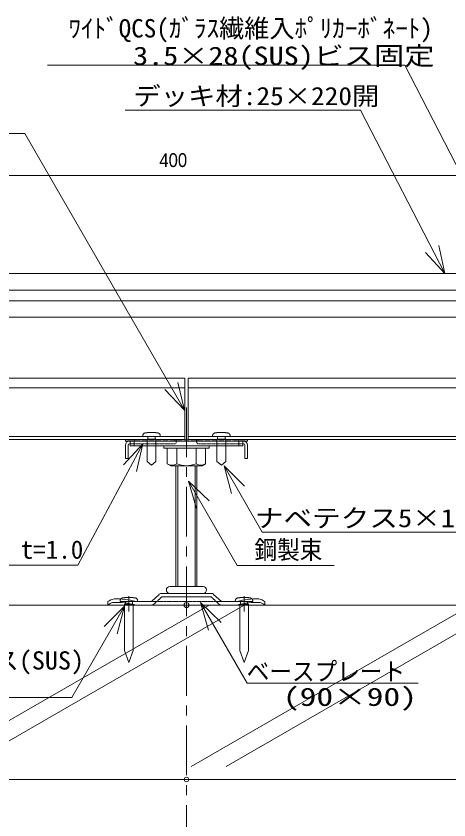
# Model space of a CAD drawing. Units: millimetres, scale not verified. Extents: x -12715 to 12220, y -3398 to 4210.
# Drawn here: x 1637.2 to 1885.1, y 2547.3 to 3008.1 of the extents above; entities that cross this region are included whole.
import ezdxf
from ezdxf.enums import TextEntityAlignment as Align

# ---------------------------------------------------------------- set-up
doc = ezdxf.new("R2010")
doc.units = ezdxf.units.MM
doc.header["$LTSCALE"] = 5.7
doc.header["$PDMODE"] = 32
doc.header["$PDSIZE"] = 2.85
for name, pattern in [('CHAIN1', [8, 5, -1, 1, -1]), ('DASHED1', [1.8, 1.2, -0.6]), ('LONG_DASHED1', [7, 6, -1])]:
    doc.linetypes.add(name, pattern=pattern)
for name, color, linetype, lineweight in [('0-1_デッキ', 7, 'Continuous', 9), ('0-2_文字', 4, 'Continuous', 9), ('0-3_寸法', 7, 'Continuous', 9), ('0-4_一般', 4, 'Continuous', 9), ('0-6_ビス', 2, 'Continuous', 9), ('0-9_大引', 4, 'Continuous', 9), ('0-B_束', 4, 'Continuous', 9)]:
    doc.layers.add(name, color=color, linetype=linetype, lineweight=lineweight)
doc.styles.add('Osaka', font='')
doc.styles.add('ＭＳ ゴシック', font='')
doc.styles.get('Osaka').set_extended_font_data('Osaka')
doc.styles.get('ＭＳ ゴシック').set_extended_font_data('MS Gothic')

# ---------------------------------------------------------------- blocks, each defined once
blk = doc.blocks.new('グループ-53-1')
at = {"layer": '0-3_寸法', "color": 4}
blk.add_line((74646.5, -13981.4), (46086.5, -13981.4), dxfattribs=at)
blk = doc.blocks.new('グループ-177-1')
at = {"layer": '0-4_一般'}
for p, q in [((-80, 596), (-80, 652)), ((80, 652), (80, 596))]:
    blk.add_line(p, q, dxfattribs=at)
for points in [[(-34.1, 747.3), (-43.5, 746.8), (-52.9, 746.2), (-62.4, 745.5), (-71.8, 744.7), (-81.2, 743.8), (-90.6, 742.7), (-100, 741.6), (-102.1, 741.3), (-104.2, 741.1), (-106.2, 740.8), (-108.3, 740.5), (-110.4, 740.3), (-112.5, 740), (-114.5, 739.7), (-116.6, 739.5), (-118.7, 739.2), (-120.8, 738.9), (-122.8, 738.7), (-124.9, 738.4), (-127, 738.1), (-129.1, 737.9), (-131.1, 737.6), (-133.2, 737.3), (-135.3, 737.1), (-137.4, 736.8), (-139.5, 736.5), (-141.5, 736.3), (-143.6, 736), (-147.1, 735.5), (-151.1, 734.7), (-155.1, 733.5), (-159.1, 732.1), (-163.1, 730.4), (-167, 728.4), (-170.8, 726.2), (-174.5, 723.6), (-178, 720.8), (-181.3, 717.7), (-184.4, 714.3)], [(158.1, 732.5), (154.1, 733.8), (150.1, 734.9), (146.1, 735.7), (143.1, 736.1), (141, 736.4), (138.9, 736.6), (136.9, 736.9), (134.8, 737.1), (132.7, 737.4), (130.6, 737.7), (128.6, 737.9), (126.5, 738.2), (124.4, 738.5), (122.3, 738.7), (120.2, 739), (118.2, 739.3), (116.1, 739.5), (114, 739.8), (111.9, 740.1), (109.9, 740.3), (107.8, 740.6), (105.7, 740.9), (103.6, 741.1), (101.6, 741.4), (97.6, 741.9), (88.2, 743), (78.8, 744), (69.4, 744.9), (60, 745.7), (50.6, 746.4), (41.2, 746.9), (31.8, 747.4), (22.4, 747.7), (12.9, 747.9), (3.5, 748), (-5.9, 748), (-15.3, 747.9), (-24.7, 747.6), (-34.1, 747.3)], [(-184.4, 714.3), (-187.3, 710.8), (-189.8, 707.1), (-192.1, 703.2), (-194.2, 699.2), (-195.9, 695.1), (-197.3, 691), (-198.4, 686.8), (-199.2, 682.7), (-199.7, 678.5), (-200, 674.5), (-200, 672), (-200, 671), (-200, 670.1), (-200, 669.1), (-200, 668.1), (-200, 667.2), (-200, 666.2), (-200, 665.2), (-200, 664.3), (-200, 663.3), (-200, 662.4), (-200, 661.4), (-200, 660.4), (-200, 659.5), (-200, 658.5), (-200, 657.5), (-200, 656.6), (-200, 655.6), (-200, 654.6), (-200, 653.7), (-200, 652.7), (-195.3, 652), (-176.5, 652), (-157.6, 652), (-138.8, 652), (-120, 652), (-101.2, 652), (-82.4, 652), (-63.5, 652)], [(-63.5, 652), (-44.7, 652), (-25.9, 652), (-7.1, 652), (11.8, 652), (30.6, 652), (49.4, 652), (68.2, 652), (87.1, 652), (105.9, 652), (124.7, 652), (143.5, 652), (162.4, 652), (181.2, 652), (200, 652), (200, 652)], [(200, 652), (200, 653), (200, 653.9), (200, 654.9), (200, 655.9), (200, 656.8), (200, 657.8), (200, 658.7), (200, 659.7), (200, 660.7), (200, 661.6), (200, 662.6), (200, 663.6), (200, 664.5), (200, 665.5), (200, 666.4), (200, 667.4), (200, 668.4), (200, 669.3), (200, 670.3), (200, 671.3), (200, 672.2), (199.9, 675.5), (199.6, 679.6), (199, 683.7), (198.1, 687.9), (196.9, 692), (195.5, 696.1), (193.7, 700.2), (191.6, 704.2), (189.2, 708), (186.6, 711.7), (183.7, 715.2), (180.5, 718.5), (177.2, 721.5), (173.6, 724.3), (169.9, 726.8), (166.1, 729), (162.1, 730.9), (158.1, 732.5)]]:
    blk.add_lwpolyline(points, dxfattribs=at)
blk.add_lwpolyline([(100, 596), (100, -472), (0, -748), (-100, -472), (-100, 596)], close=True, dxfattribs=at)
blk = doc.blocks.new('シンボル-22')
at = {"layer": '0-4_一般'}
blk.add_blockref('グループ-177-1', (0, 0), dxfattribs=at)
blk = doc.blocks.new('グループ-284-1')
at = {"layer": '0-4_一般', "color": 1}
blk.add_point((58686.5, -9981.5), dxfattribs=at)
at = {"layer": '0-6_ビス'}
for p in [(57366.5, -10553.4), (60006.5, -10553.4)]:
    blk.add_blockref('シンボル-22', p, dxfattribs=at)
blk = doc.blocks.new('グループ-299-1')
at = {"layer": '0-9_大引'}
for p, q in [((46086.5, -4781.4), (58646.5, -4781.4)), ((58646.5, -4781.4), (58646.5, -6181.4)), ((46086.5, -5001.4), (58646.5, -5001.4)), ((46086.5, -6117.4), (58646.5, -6117.4)), ((46086.5, -6181.4), (58646.5, -6181.4))]:
    blk.add_line(p, q, dxfattribs=at)
blk = doc.blocks.new('グループ-300-1')
at = {"layer": '0-9_大引'}
for p, q in [((58726.5, -4781.4), (74646.5, -4781.4)), ((58726.5, -4781.4), (58726.5, -6181.4)), ((58726.5, -5001.4), (74646.5, -5001.4)), ((58726.5, -6117.4), (74646.5, -6117.4)), ((58726.5, -6181.4), (74646.5, -6181.4))]:
    blk.add_line(p, q, dxfattribs=at)
blk = doc.blocks.new('グループ-476-1')
at = {"layer": '0-B_束'}
for p, q in [((58306.5, -9553.4), (58686.5, -9553.4)), ((59066.5, -9553.4), (58686.5, -9553.4)), ((57886.5, -9901.4), (58063.4, -9735.2)), ((58118.2, -9713.4), (58686.5, -9713.4)), ((58306.5, -9713.4), (58686.5, -9713.4)), ((59066.5, -9713.4), (58686.5, -9713.4)), ((59254.8, -9713.4), (58686.5, -9713.4)), ((59486.5, -9901.4), (59309.6, -9735.2)), ((56886.5, -9981.4), (56886.5, -9901.4)), ((57526.5, -9901.4), (57886.5, -9901.4)), ((59846.5, -9901.4), (59486.5, -9901.4)), ((60486.5, -9981.4), (60486.5, -9901.4)), ((56886.5, -9981.4), (57526.5, -9981.4)), ((57526.5, -9981.4), (58686.5, -9981.4)), ((59846.5, -9981.4), (58686.5, -9981.4)), ((60486.5, -9981.4), (59846.5, -9981.4))]:
    blk.add_line(p, q, dxfattribs=at)
at = {"layer": '0-B_束', "linetype": 'CHAIN1'}
for p, q in [((57366.5, -10125.4), (57366.5, -9777.4)), ((60006.5, -10125.4), (60006.5, -9777.4))]:
    blk.add_line(p, q, dxfattribs=at)
at = {"layer": '0-B_束', "linetype": 'DASHED1'}
blk.add_line((57886.5, -9901.4), (59486.5, -9901.4), dxfattribs=at)
at = {"layer": '0-B_束', "linetype": 'LONG_DASHED1'}
for p, q in [((57941.3, -9959.7), (58118.2, -9793.4)), ((58118.2, -9793.4), (58686.5, -9793.4)), ((59254.8, -9793.4), (58686.5, -9793.4)), ((59431.7, -9959.7), (59254.8, -9793.4))]:
    blk.add_line(p, q, dxfattribs=at)
at = {"layer": '0-B_束'}
for centre, radius, start, end in [((58306.5, -9633.4), 80, 90, 180), ((59066.5, -9633.4), 80, 0, 90), ((58118.2, -9793.4), 80, 90, 133.22853), ((58306.5, -9633.4), 80, 180, 270), ((59066.5, -9633.4), 80, 270, 0), ((59254.8, -9793.4), 80, 46.77147, 90), ((57110.9, -10232.6), 400, 102.09637, 124.12695), ((57084.8, -10232.6), 320, 104.94806, 128.30284), ((57099.6, -11440.3), 1520, 73.68982, 93.67123), ((57088.3, -11440.3), 1600, 74.1055, 92.19297), ((60284.7, -11440.3), 1600, 87.80703, 105.8945), ((60273.4, -11440.3), 1520, 86.32877, 106.31018), ((60262.1, -10232.6), 400, 55.87305, 77.90363), ((60288.1, -10232.6), 320, 51.69716, 75.05194)]:
    blk.add_arc(centre, radius, start, end, dxfattribs=at)
at = {"layer": '0-B_束', "linetype": 'LONG_DASHED1'}
for centre, start, end in [((57886.5, -9901.4), 270, 313.22853), ((59486.5, -9901.4), 226.77147, 270)]:
    blk.add_arc(centre, 80, start, end, dxfattribs=at)
blk = doc.blocks.new('グループ-477-1')
at = {"layer": '0-B_束'}
for p, q in [((58446.5, -6785.4), (58446.5, -9553.4)), ((58486.5, -6785.4), (58486.5, -9553.4)), ((58886.5, -6785.4), (58886.5, -9553.4)), ((58926.5, -6785.4), (58926.5, -9553.4))]:
    blk.add_line(p, q, dxfattribs=at)
blk.add_blockref('グループ-476-1', (0, 0), dxfattribs=at)
blk = doc.blocks.new('グループ-478-1')
at = {"layer": '0-B_束'}
for p, q in [((58166.5, -6385.4), (58166.5, -6331.4)), ((59206.5, -6385.4), (58166.5, -6385.4)), ((58247.7, -6385.4), (58247.7, -6740)), ((59125.3, -6385.4), (58247.7, -6385.4)), ((58467.1, -6385.4), (58467.1, -6740)), ((58905.9, -6385.4), (58905.9, -6740)), ((59125.3, -6385.4), (59125.3, -6740)), ((59206.5, -6331.4), (59206.5, -6385.4)), ((58247.7, -6740), (58326.5, -6785.4)), ((59046.5, -6785.4), (58326.5, -6785.4)), ((59125.3, -6740), (59046.5, -6785.4))]:
    blk.add_line(p, q, dxfattribs=at)
for centre, radius, start, end in [((58357.4, -6550), 219.4, 240.00001, 299.99999), ((58686.5, -6233.6), 551.8, 246.57346, 293.42654), ((59015.6, -6550), 219.4, 240.00001, 299.99999)]:
    blk.add_arc(centre, radius, start, end, dxfattribs=at)
blk = doc.blocks.new('グループ-479-1')
at = {"layer": '0-B_束'}
for p, q in [((57286.5, -6193.4), (57286.5, -6221.4)), ((57300.5, -6193.4), (57286.5, -6193.4)), ((57286.5, -6221.4), (60086.5, -6221.4)), ((57312.5, -6181.4), (57340.5, -6181.4)), ((57352.5, -6193.4), (57460.5, -6193.4)), ((57396.4, -6221.4), (57396.4, -6331.4)), ((57472.5, -6181.4), (57500.5, -6181.4)), ((57486.5, -6331.4), (57486.5, -6181.4)), ((57512.5, -6193.4), (57620.5, -6193.4)), ((57632.5, -6181.4), (57660.5, -6181.4)), ((57672.5, -6193.4), (57780.5, -6193.4)), ((57792.5, -6181.4), (57820.5, -6181.4)), ((57832.5, -6193.4), (57940.5, -6193.4)), ((57952.5, -6181.4), (57980.5, -6181.4)), ((57992.5, -6193.4), (58100.5, -6193.4)), ((58112.5, -6181.4), (58140.5, -6181.4)), ((58152.5, -6193.4), (58260.5, -6193.4)), ((58272.5, -6181.4), (58300.5, -6181.4)), ((58312.5, -6193.4), (58420.5, -6193.4)), ((58432.5, -6181.4), (58460.5, -6181.4)), ((58472.5, -6193.4), (58580.5, -6193.4)), ((58592.5, -6181.4), (58620.5, -6181.4)), ((58632.5, -6193.4), (58686.5, -6193.4)), ((58740.5, -6193.4), (58686.5, -6193.4)), ((58780.5, -6181.4), (58752.5, -6181.4)), ((58900.5, -6193.4), (58792.5, -6193.4)), ((58940.5, -6181.4), (58912.5, -6181.4)), ((59060.5, -6193.4), (58952.5, -6193.4)), ((59100.5, -6181.4), (59072.5, -6181.4)), ((59220.5, -6193.4), (59112.5, -6193.4)), ((59260.5, -6181.4), (59232.5, -6181.4)), ((59380.5, -6193.4), (59272.5, -6193.4)), ((59420.5, -6181.4), (59392.5, -6181.4)), ((59540.5, -6193.4), (59432.5, -6193.4)), ((59580.5, -6181.4), (59552.5, -6181.4)), ((59700.5, -6193.4), (59592.5, -6193.4)), ((59740.5, -6181.4), (59712.5, -6181.4)), ((59860.5, -6193.4), (59752.5, -6193.4)), ((59900.5, -6181.4), (59872.5, -6181.4)), ((59886.5, -6331.4), (59886.5, -6181.4)), ((60020.5, -6193.4), (59912.5, -6193.4)), ((59976.5, -6221.4), (59976.5, -6331.4)), ((60060.5, -6181.4), (60032.5, -6181.4)), ((60072.5, -6193.4), (60086.5, -6193.4)), ((60074.5, -6193.4), (60086.5, -6193.4)), ((60086.5, -6221.4), (60086.5, -6193.4)), ((57396.4, -6331.4), (59976.5, -6331.4))]:
    blk.add_line(p, q, dxfattribs=at)
for centre, start, end in [((57300.5, -6187.4), 270, 0), ((57312.5, -6187.4), 90, 180), ((57340.5, -6187.4), 0, 90), ((57352.5, -6187.4), 180, 270), ((57460.5, -6187.4), 270, 0), ((57472.5, -6187.4), 90, 180), ((57500.5, -6187.4), 0, 90), ((57512.5, -6187.4), 180, 270), ((57620.5, -6187.4), 270, 0), ((57632.5, -6187.4), 90, 180), ((57660.5, -6187.4), 0, 90), ((57672.5, -6187.4), 180, 270), ((57780.5, -6187.4), 270, 0), ((57792.5, -6187.4), 90, 180), ((57820.5, -6187.4), 0, 90), ((57832.5, -6187.4), 180, 270), ((57940.5, -6187.4), 270, 0), ((57952.5, -6187.4), 90, 180), ((57980.5, -6187.4), 0, 90), ((57992.5, -6187.4), 180, 270), ((58100.5, -6187.4), 270, 0), ((58112.5, -6187.4), 90, 180), ((58140.5, -6187.4), 0, 90), ((58152.5, -6187.4), 180, 270), ((58260.5, -6187.4), 270, 0), ((58272.5, -6187.4), 90, 180), ((58300.5, -6187.4), 0, 90), ((58312.5, -6187.4), 180, 270), ((58420.5, -6187.4), 270, 0), ((58432.5, -6187.4), 90, 180), ((58460.5, -6187.4), 0, 90), ((58472.5, -6187.4), 180, 270), ((58580.5, -6187.4), 270, 0), ((58592.5, -6187.4), 90, 180), ((58620.5, -6187.4), 0, 90), ((58632.5, -6187.4), 180, 270), ((58740.5, -6187.4), 270, 0), ((58752.5, -6187.4), 90, 180), ((58780.5, -6187.4), 0, 90), ((58792.5, -6187.4), 180, 270), ((58900.5, -6187.4), 270, 0), ((58912.5, -6187.4), 90, 180), ((58940.5, -6187.4), 0, 90), ((58952.5, -6187.4), 180, 270), ((59060.5, -6187.4), 270, 0), ((59072.5, -6187.4), 90, 180), ((59100.5, -6187.4), 0, 90), ((59112.5, -6187.4), 180, 270), ((59220.5, -6187.4), 270, 0), ((59232.5, -6187.4), 90, 180), ((59260.5, -6187.4), 0, 90), ((59272.5, -6187.4), 180, 270), ((59380.5, -6187.4), 270, 0), ((59392.5, -6187.4), 90, 180), ((59420.5, -6187.4), 0, 90), ((59432.5, -6187.4), 180, 270), ((59540.5, -6187.4), 270, 0), ((59552.5, -6187.4), 90, 180), ((59580.5, -6187.4), 0, 90), ((59592.5, -6187.4), 180, 270), ((59700.5, -6187.4), 270, 0), ((59712.5, -6187.4), 90, 180), ((59740.5, -6187.4), 0, 90), ((59752.5, -6187.4), 180, 270), ((59860.5, -6187.4), 270, 0), ((59872.5, -6187.4), 90, 180), ((59900.5, -6187.4), 0, 90), ((59912.5, -6187.4), 180, 270), ((60020.5, -6187.4), 270, 0), ((60032.5, -6187.4), 90, 180), ((60060.5, -6187.4), 0, 90), ((60072.5, -6187.4), 180, 270)]:
    blk.add_arc(centre, 6, start, end, dxfattribs=at)
blk = doc.blocks.new('グループ-480-1')
at = {"layer": '0-B_束', "color": 2, "linetype": 'DASHED1'}
for p, q in [((58416.5, -6221.4), (57382.5, -6221.4)), ((58422.5, -6181.4), (58422.5, -6215.4)), ((58452.5, -6245.4), (58452.5, -6181.4)), ((57396.4, -6285.4), (58412.5, -6285.4))]:
    blk.add_line(p, q, dxfattribs=at)
at = {"layer": '0-B_束'}
for p, q in [((57286.5, -6317.4), (57286.5, -6621.4)), ((57350.5, -6621.4), (57350.5, -6317.4)), ((57286.5, -6621.4), (57350.5, -6621.4))]:
    blk.add_line(p, q, dxfattribs=at)
for radius in [96, 32]:
    blk.add_arc((57382.5, -6317.4), radius, 90, 180, dxfattribs=at)
at = {"layer": '0-B_束', "color": 2, "linetype": 'DASHED1'}
for centre, radius, end in [((58412.5, -6245.4), 40, 0), ((58416.5, -6215.4), 6, 360)]:
    blk.add_arc(centre, radius, 270, end, dxfattribs=at)
blk = doc.blocks.new('グループ-481-1')
at = {"layer": '0-B_束', "color": 2, "linetype": 'DASHED1'}
for p, q in [((58920.5, -6245.4), (58920.5, -6181.4)), ((58950.5, -6181.4), (58950.5, -6215.4)), ((58956.5, -6221.4), (59990.5, -6221.4)), ((59976.5, -6285.4), (58960.5, -6285.4))]:
    blk.add_line(p, q, dxfattribs=at)
at = {"layer": '0-B_束'}
for p, q in [((60022.5, -6621.4), (60022.5, -6317.4)), ((60086.5, -6317.4), (60086.5, -6621.4)), ((60086.5, -6621.4), (60022.5, -6621.4))]:
    blk.add_line(p, q, dxfattribs=at)
at = {"layer": '0-B_束', "color": 2, "linetype": 'DASHED1'}
for centre, radius in [((58960.5, -6245.4), 40), ((58956.5, -6215.4), 6)]:
    blk.add_arc(centre, radius, 180, 270, dxfattribs=at)
at = {"layer": '0-B_束'}
for radius in [96, 32]:
    blk.add_arc((59990.5, -6317.4), radius, 360, 90, dxfattribs=at)
blk = doc.blocks.new('グループ-482-1')
at = {"layer": '0-B_束'}
blk.add_line((57382.5, -6285.4), (57396.4, -6285.4), dxfattribs=at)
for name in ['グループ-479-1', 'グループ-480-1', 'グループ-481-1', 'グループ-478-1', 'グループ-477-1']:
    blk.add_blockref(name, (0, 0), dxfattribs=at)
blk = doc.blocks.new('グループ-233-1')
at = {"layer": '0-6_ビス'}
for p, q in [((-84.8, 237.4), (-84.8, 181.4)), ((84.8, 181.4), (84.8, 237.4))]:
    blk.add_line(p, q, dxfattribs=at)
for points in [[(-200, 237.4), (-200, 238.3), (-200, 239.3), (-200, 240.3), (-200, 241.2), (-200, 242.2), (-200, 243.1), (-200, 244.1), (-200, 245.1), (-200, 246), (-200, 247), (-200, 248), (-200, 248.9), (-200, 249.9), (-200, 250.9), (-200, 251.8), (-200, 252.8), (-200, 253.7), (-200, 254.7), (-200, 255.7), (-200, 256.6), (-200, 257.6), (-199.9, 260.8), (-199.6, 264.9), (-199, 269.1), (-198.1, 273.2), (-196.9, 277.4), (-195.5, 281.5), (-193.7, 285.6), (-191.6, 289.5), (-189.2, 293.4), (-186.6, 297.1), (-183.7, 300.5), (-180.5, 303.8), (-177.2, 306.9), (-173.6, 309.6), (-169.9, 312.1), (-166.1, 314.3), (-162.1, 316.3), (-158.1, 317.9)], [(63.5, 237.4), (44.7, 237.4), (25.9, 237.4), (7.1, 237.4), (-11.8, 237.4), (-30.6, 237.4), (-49.4, 237.4), (-68.2, 237.4), (-87.1, 237.4), (-105.9, 237.4), (-124.7, 237.4), (-143.5, 237.4), (-162.4, 237.4), (-181.2, 237.4), (-200, 237.4), (-200, 237.4)], [(-158.1, 317.9), (-154.1, 319.2), (-150.1, 320.3), (-146.1, 321), (-143.1, 321.5), (-141, 321.7), (-138.9, 322), (-136.9, 322.3), (-134.8, 322.5), (-132.7, 322.8), (-130.6, 323), (-128.6, 323.3), (-126.5, 323.6), (-124.4, 323.8), (-122.3, 324.1), (-120.2, 324.4), (-118.2, 324.6), (-116.1, 324.9), (-114, 325.2), (-111.9, 325.4), (-109.9, 325.7), (-107.8, 326), (-105.7, 326.2), (-103.6, 326.5), (-101.6, 326.8), (-97.6, 327.3), (-88.2, 328.4), (-78.8, 329.4), (-69.4, 330.3), (-60, 331.1), (-50.6, 331.7), (-41.2, 332.3), (-31.8, 332.7), (-22.4, 333), (-12.9, 333.3), (-3.5, 333.4), (5.9, 333.3), (15.3, 333.2), (24.7, 333), (34.1, 332.6)], [(34.1, 332.6), (43.5, 332.2), (52.9, 331.6), (62.4, 330.9), (71.8, 330.1), (81.2, 329.2), (90.6, 328.1), (100, 327), (102.1, 326.7), (104.2, 326.4), (106.2, 326.2), (108.3, 325.9), (110.4, 325.6), (112.5, 325.4), (114.5, 325.1), (116.6, 324.8), (118.7, 324.6), (120.8, 324.3), (122.8, 324), (124.9, 323.8), (127, 323.5), (129.1, 323.2), (131.1, 323), (133.2, 322.7), (135.3, 322.4), (137.4, 322.2), (139.5, 321.9), (141.5, 321.7), (143.6, 321.4), (147.1, 320.9), (151.1, 320), (155.1, 318.9), (159.1, 317.5), (163.1, 315.8), (167, 313.8), (170.8, 311.5), (174.5, 309), (178, 306.1), (181.3, 303), (184.4, 299.7)], [(184.4, 299.7), (187.3, 296.2), (189.8, 292.4), (192.1, 288.6), (194.2, 284.6), (195.9, 280.5), (197.3, 276.3), (198.4, 272.2), (199.2, 268), (199.7, 263.9), (200, 259.8), (200, 257.4), (200, 256.4), (200, 255.4), (200, 254.5), (200, 253.5), (200, 252.5), (200, 251.6), (200, 250.6), (200, 249.6), (200, 248.7), (200, 247.7), (200, 246.8), (200, 245.8), (200, 244.8), (200, 243.9), (200, 242.9), (200, 241.9), (200, 241), (200, 240), (200, 239.1), (200, 238.1), (195.3, 237.4), (176.5, 237.4), (157.6, 237.4), (138.8, 237.4), (120, 237.4), (101.2, 237.4), (82.4, 237.4), (63.5, 237.4)]]:
    blk.add_lwpolyline(points, dxfattribs=at)
blk.add_lwpolyline([(-100, 181.4), (-100, -336.4), (0, -418.6), (100, -336.4), (100, 181.4)], close=True, dxfattribs=at)
blk = doc.blocks.new('ナベテクス4x16')
at = {"layer": '0-6_ビス'}
blk.add_blockref('グループ-233-1', (0, 0), dxfattribs=at)

msp = doc.modelspace()

# ---------------------------------------------------------------- linework, layer by layer
at = {"layer": '0-1_デッキ', "color": 4}
for p, q in [((1419.749, 2850.964), (1932.249, 2850.964)), ((1419.749, 2844.964), (1932.249, 2844.964))]:
    msp.add_line(p, q, dxfattribs=at)
at = {"layer": '0-1_デッキ'}
msp.add_line((1419.749, 2835.464), (1932.249, 2835.464), dxfattribs=at)
msp.add_lwpolyline([(1419.749, 2860.464), (1932.249, 2860.464), (1932.249, 2835.464)], dxfattribs=at)
at = {"layer": '0-2_文字'}
for p, q in [((1859.781, 2980.07), (1655.17, 2980.07)), ((1859.781, 2980.07), (1924.03, 2855.094)), ((1699.548, 2954.204), (1834.496, 2954.204)), ((1834.496, 2954.204), (1882.687, 2860.464)), ((1642.066, 2940.882), (1473.034, 2940.882)), ((1642.066, 2940.882), (1733.713, 2782.146)), ((1672.49, 2693.433), (1709.85, 2762.964)), ((1778.195, 2712.338), (1756.316, 2750.234)), ((1763.856, 2693.162), (1735.916, 2741.556)), ((1778.195, 2712.338), (1920.377, 2712.338)), ((1672.49, 2693.433), (1485.865, 2693.433)), ((1763.856, 2693.162), (1819.285, 2693.162)), ((1669.143, 2617.57), (1699.313, 2669.826)), ((1769.56, 2625.62), (1742.866, 2671.855)), ((1769.56, 2625.62), (1867.541, 2625.62)), ((1669.143, 2617.57), (1520.462, 2617.57))]:
    msp.add_line(p, q, dxfattribs=at)
for points in [[(1879.27, 2876.54), (1882.687, 2860.464), (1871.69, 2872.678)], [(1729.737, 2798.092), (1733.713, 2782.146), (1722.296, 2793.968)], [(1698.642, 2750.944), (1709.85, 2762.964), (1706.153, 2746.95)], [(1760.57, 2734.359), (1756.316, 2750.234), (1767.938, 2738.612)], [(1740.446, 2725.757), (1735.916, 2741.556), (1747.738, 2730.139)], [(1687.692, 2658.205), (1699.313, 2669.826), (1695.06, 2653.951)], [(1747.396, 2656.056), (1742.866, 2671.855), (1754.689, 2660.438)]]:
    msp.add_lwpolyline(points, dxfattribs=at)
at = {"layer": '0-3_寸法'}
msp.add_line((1537.252, 2916.707), (1932.245, 2916.707), dxfattribs=at)
msp.add_circle((1734.748, 2570.464), 1.293, dxfattribs=at)
at = {"layer": '0-4_一般', "linetype": 'CHAIN1'}
msp.add_line((1734.748, 2783.811), (1734.748, 2537.933), dxfattribs=at)
at = {"layer": '0-4_一般', "color": 3}
msp.add_line((1419.749, 2670.464), (2133.749, 2670.464), dxfattribs=at)
at = {"layer": '0-4_一般'}
for p, q in [((1747.749, 2670.464), (1587.534, 2577.964)), ((1767.749, 2670.464), (1607.534, 2577.964)), ((1897.749, 2670.464), (1737.534, 2577.964)), ((1917.749, 2670.464), (1757.534, 2577.964))]:
    msp.add_line(p, q, dxfattribs=at)

# ---------------------------------------------------------------- block references
at = {"layer": '0-3_寸法', "xscale": 0.025, "yscale": 0.025}
msp.add_blockref('グループ-53-1', (267.586, 2920), dxfattribs=at)
at = {"layer": '0-6_ビス', "yscale": 0.025}
for name, p, xscale in [('ナベテクス4x16', (1714.748, 2761.13), 0.025), ('ナベテクス4x16', (1754.748, 2761.13), -0.025), ('グループ-284-1', (267.586, 2920), 0.025)]:
    msp.add_blockref(name, p, dxfattribs=dict(at, xscale=xscale))
at = {"layer": '0-9_大引', "xscale": 0.025, "yscale": 0.025}
for name in ['グループ-299-1', 'グループ-300-1']:
    msp.add_blockref(name, (267.586, 2920), dxfattribs=at)
at = {"layer": '0-B_束', "xscale": 0.025, "yscale": 0.025}
msp.add_blockref('グループ-482-1', (267.586, 2920), dxfattribs=at)

# ---------------------------------------------------------------- texts
at = {"layer": '0-2_文字', "style": 'ＭＳ ゴシック'}
for s, p in [('ﾜｲﾄﾞQCS(ｶﾞﾗｽ繊維入ﾎﾟﾘｶｰﾎﾞﾈｰﾄ)', (1667.113, 2992.672)), ('プラスチックプレート t=1.0', (1488.534, 2693.839))]:
    msp.add_text(s, height=10.56, dxfattribs=at).set_placement(p, align=Align.BOTTOM_LEFT)
for s, height, width, p in [('3.5×28(SUS)ビス固定', 10.56, 1.2, (1704.217, 2976.885)), ('デッキ材:25×220開', 10.45, 1.1, (1704.325, 2953.936)), ('ナベテクス5×16(SUS)', 10.45, 1.15, (1773.949, 2711.966)), ('鋼製束', 10.56, 0.9, (1773.73, 2693.727)), ('コンクリートビス(SUS)', 10.45, 1.05, (1519.014, 2630.366)), ('ベースプレート', 10.56, 0.9, (1769.251, 2623.981)), ('(90×90)', 10.45, 1.35, (1790.019, 2609.517))]:
    msp.add_text(s, height=height, dxfattribs=dict(at, width=width)).set_placement(p, align=Align.BOTTOM_LEFT)
at = {"layer": '0-3_寸法', "style": 'Osaka', "width": 0.9}
msp.add_text('400', height=7.918, dxfattribs=at).set_placement((1719.236, 2919.207), align=Align.BOTTOM_LEFT)

doc.saveas('drawing.dxf')
